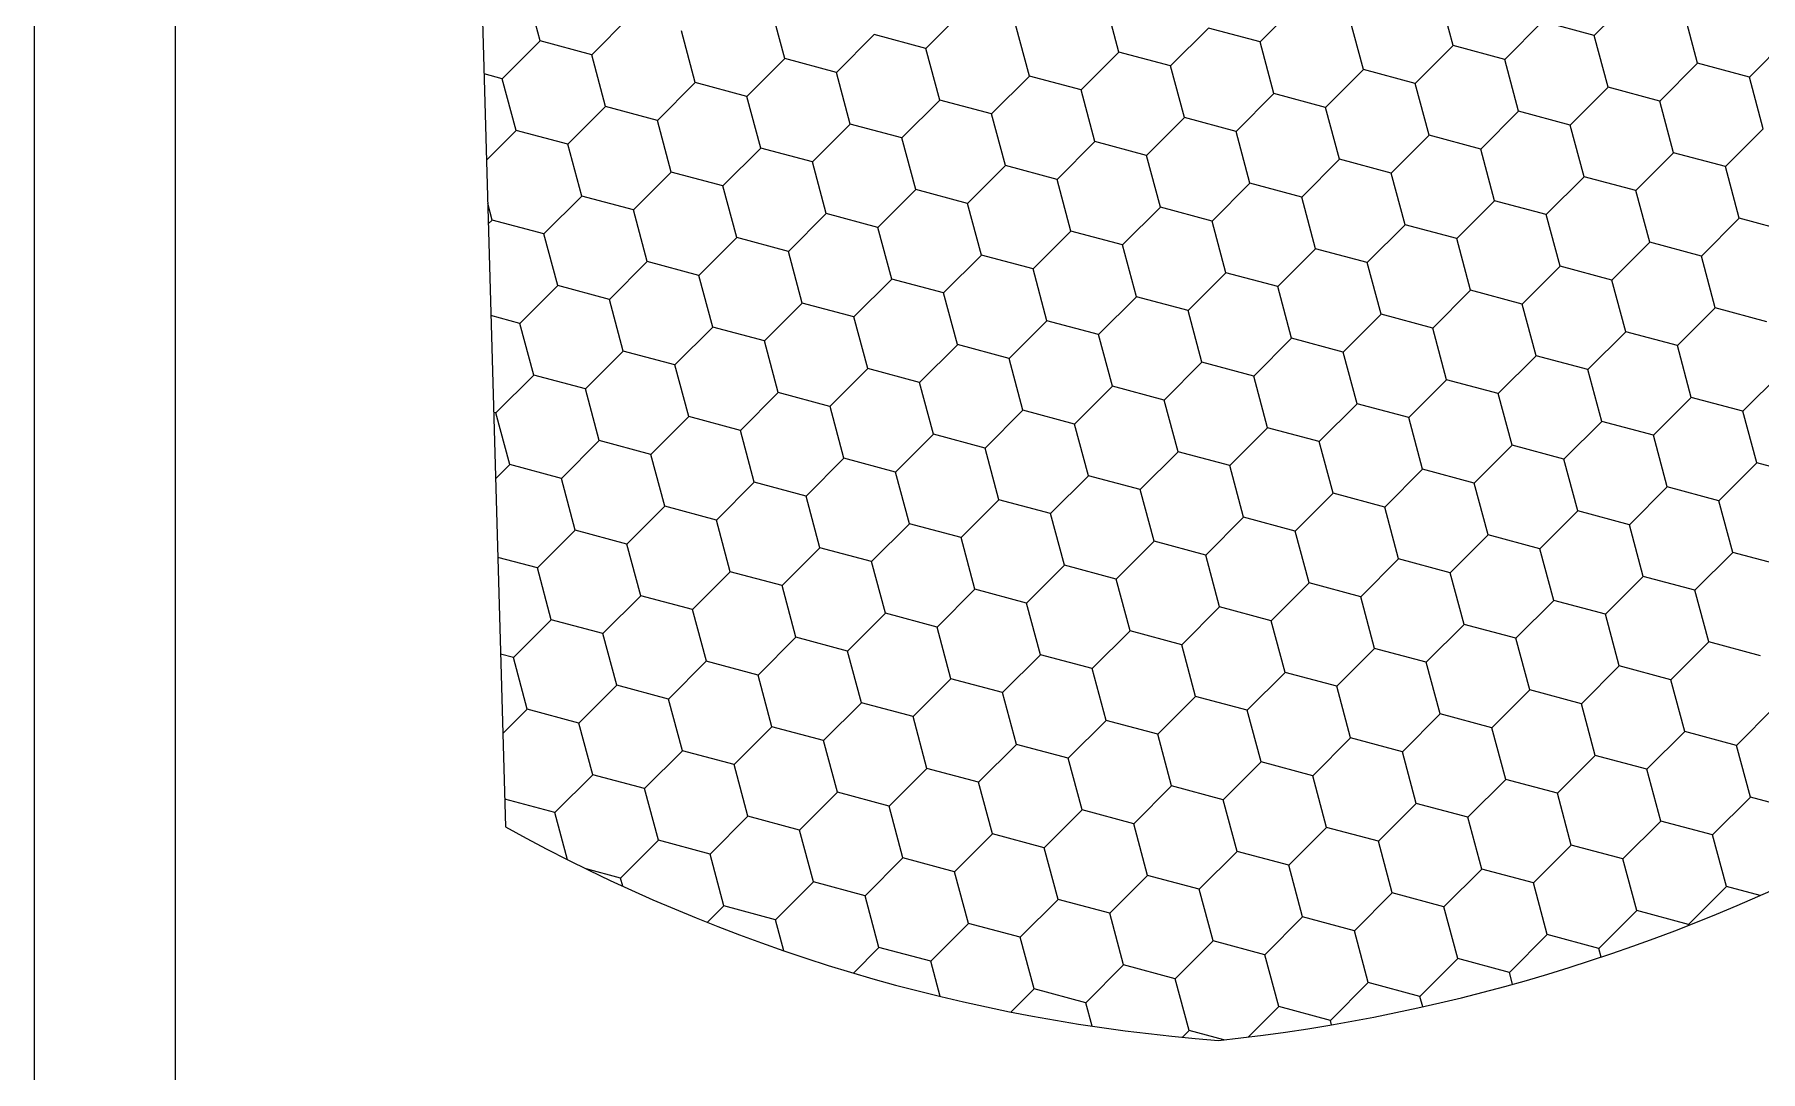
# Model space of a CAD drawing. Header units: inches. Extents: x 11.6 to 54.1, y 10.7 to 35.5.
# Drawn here: x 39.3392 to 39.5811, y 31.5546 to 31.6999 of the extents above; entities that cross this region are included whole.
import ezdxf

# ---------------------------------------------------------------- set-up
doc = ezdxf.new("R2010")
doc.units = ezdxf.units.IN
doc.header["$MEASUREMENT"] = 0
doc.layers.add('02', color=2, linetype='Continuous')

msp = doc.modelspace()

# ---------------------------------------------------------------- linework, layer by layer
at = {"layer": '02'}
for p, q in [((39.33918530143384, 31.39858789502483), (39.33918530143384, 32.49814949224543)), ((39.35887363295588, 32.49814949224543), (39.35887363295588, 31.39858789502483)), ((39.38182925955444, 32.40781655326151), (39.40519539021007, 31.58881997418081)), ((39.41004128973983, 31.69898087683265), (39.40810014690324, 31.70622532052818)), ((39.44432236532267, 31.69651960630159), (39.44238122248608, 31.70376404999712)), ((39.49115118534356, 31.69742049377834), (39.48921004250698, 31.70466493747386)), ((39.51094323604885, 31.69884126455014), (39.516246536966, 31.70414456540908)), ((39.53798000536445, 31.69832138125508), (39.53603886252787, 31.70556582495061)), ((39.55777205618616, 31.6997421521724), (39.56307535698689, 31.70504545303135)), ((39.41728559589065, 31.69703948929106), (39.42258889669139, 31.70234279015)), ((39.46411441602796, 31.69794037691332), (39.46941771682869, 31.70324367777226)), ((39.47860344078909, 31.69405833577053), (39.47666229795251, 31.70130277946606)), ((39.52543226080999, 31.69495922324728), (39.5234911179734, 31.70220366694281)), ((39.54522431163169, 31.6963799941355), (39.55052761254884, 31.70168329499444)), ((39.55777191334456, 31.69974239321033), (39.55052746959083, 31.70168353604691)), ((39.57226108083088, 31.69586011072403), (39.57031993799429, 31.70310455441955)), ((39.40473785133619, 31.69367733125415), (39.41004115213692, 31.69898063211309)), ((39.41728545269981, 31.69703973079464), (39.41004100906249, 31.69898087363123)), ((39.4317746207682, 31.69315744829379), (39.42983347793162, 31.70040189198932)), ((39.45156667147349, 31.69457821887642), (39.45686997227423, 31.69988151973536)), ((39.46411427295353, 31.69794061825684), (39.4568698291998, 31.69988176110797)), ((39.49839549149439, 31.69547910649868), (39.50369879241153, 31.70078240735762)), ((39.51094309309084, 31.69884150573358), (39.50369864945352, 31.70078264857017)), ((39.51288451637193, 31.69159706523948), (39.51094337353535, 31.698841508935)), ((39.55971333627641, 31.69249795271622), (39.55777219343982, 31.69974239641175)), ((39.57950538721453, 31.69391872372086), (39.58480868801526, 31.6992220245798)), ((39.41922687633015, 31.68979529028599), (39.41728573349356, 31.69703973399606)), ((39.43901892691903, 31.69121606083951), (39.44432222771976, 31.69651936169845)), ((39.45156652839906, 31.69457846026359), (39.44432208464533, 31.69651960311472)), ((39.46605569635104, 31.69069617776273), (39.46411455351446, 31.69794062145826)), ((39.48584774705633, 31.69211694846177), (39.49115104785707, 31.69742024932071)), ((39.49839534853637, 31.69547934774033), (39.49115090489905, 31.69742049057692)), ((39.53267656707722, 31.69301783608404), (39.53797986799437, 31.69832113694298)), ((39.54522416879009, 31.69638023521708), (39.53797972503636, 31.69832137805366)), ((39.54716559183836, 31.68913579470842), (39.54522444900177, 31.69638023840395)), ((39.40473770826176, 31.69367757280139), (39.40218426250905, 31.69436176651521)), ((39.40667913177568, 31.68643313227818), (39.4047379889391, 31.69367757598826)), ((39.45350795179657, 31.68733401975493), (39.45156680895999, 31.69457846345045)), ((39.47330000250187, 31.68875479042487), (39.4786033033026, 31.69405809128381)), ((39.48584760409832, 31.69211718974708), (39.47860316034458, 31.69405833258367)), ((39.50033677181747, 31.68823490723167), (39.49839562898088, 31.6954793509272)), ((39.52012882252276, 31.68965567804713), (39.52543212343991, 31.69495897890607)), ((39.53267642423562, 31.69301807722383), (39.52543198048189, 31.69495922006041)), ((39.56695764266006, 31.69055656568395), (39.57226094357721, 31.69585986654289)), ((39.57950524437293, 31.69391896468602), (39.57226080073561, 31.69586010752261)), ((39.58144666730478, 31.68667452417736), (39.5795055244682, 31.69391896787289)), ((39.42647118236456, 31.68785390278805), (39.43177448316529, 31.69315720364699)), ((39.4390187838446, 31.69121630227033), (39.43177434020728, 31.69315744512147)), ((39.44096020735852, 31.68397186176168), (39.43901906452194, 31.6912163054572)), ((39.487789027263, 31.68487274922387), (39.48584788442641, 31.69211719293395)), ((39.5075810780847, 31.68629352001022), (39.51288437888544, 31.69159682086917)), ((39.52012867968116, 31.68965591923057), (39.51288423604384, 31.69159706206716)), ((39.53461784728389, 31.68577363670062), (39.5326767044473, 31.69301808039614)), ((39.5544098981056, 31.68719440763249), (39.55971319902275, 31.69249770849143)), ((39.56695749981846, 31.69055680669277), (39.55971305618115, 31.69249794952935)), ((39.41392343781009, 31.68449174475114), (39.41922673872724, 31.68979504561008)), ((39.42647103929013, 31.68785414427708), (39.41922659553639, 31.68979528712822)), ((39.4607522579474, 31.68539263238796), (39.46605555886455, 31.6906959332469)), ((39.47329985942743, 31.68875503175383), (39.46605541579012, 31.69069617459041)), ((39.47524128282495, 31.68151059121607), (39.47330013998836, 31.68875503492615)), ((39.52207010284584, 31.68241147869281), (39.52012896000925, 31.68965592238834)), ((39.54186215355113, 31.68383224959558), (39.54716545446828, 31.68913555045452)), ((39.554409755264, 31.68719464869952), (39.54716531162668, 31.6891357915361)), ((39.56889892286673, 31.68331236616956), (39.56695778003014, 31.69055680986509)), ((39.40252887852076, 31.68228277195027), (39.40667899417277, 31.68643288757318)), ((39.41392329473566, 31.68449198628383), (39.40667885109834, 31.68643312913497)), ((39.42841246280405, 31.68060970375387), (39.42647131996747, 31.6878541474494)), ((39.44820451339293, 31.6820304743365), (39.45350781419366, 31.68733377519544)), ((39.46075211498938, 31.68539287376058), (39.45350767123565, 31.68733401659716)), ((39.49503333353024, 31.68293136197332), (39.50033663433097, 31.68823466283226)), ((39.50758093512669, 31.68629376123732), (39.50033649137296, 31.68823490407391)), ((39.55635117831226, 31.67995020817631), (39.55441003547568, 31.68719465187183)), ((39.57614322913397, 31.68137097918094), (39.58144653005112, 31.68667428003988)), ((39.41586471824959, 31.67724754574607), (39.413923575413, 31.6844919894416)), ((39.43565676883846, 31.67866831629959), (39.44096006975561, 31.68397161715853)), ((39.4482043703185, 31.68203071576733), (39.44095992668118, 31.68397185860391)), ((39.46269353827048, 31.67814843322282), (39.46075239543389, 31.68539287691834)), ((39.48248558897577, 31.67956920392186), (39.48778888989292, 31.6848725047808)), ((39.49503319057222, 31.68293160324407), (39.4877887469349, 31.68487274608066)), ((39.50952235829137, 31.67904932069956), (39.50758121545478, 31.68629376439509)), ((39.52931440911308, 31.68047009155867), (39.53461770991381, 31.68577339241762)), ((39.54186201082594, 31.68383249070627), (39.53461756707221, 31.68577363354285)), ((39.45014579383243, 31.67478627521501), (39.44820465099584, 31.68203071891054)), ((39.4699378444213, 31.67620704588495), (39.47524114522204, 31.68151034674389)), ((39.48248544601775, 31.67956944525082), (39.47524100226402, 31.68151058808741)), ((39.49697461385332, 31.67568716269176), (39.49503347101673, 31.68293160638729)), ((39.51676666455861, 31.67710793350722), (39.52206996535934, 31.68241123436616)), ((39.52931426615506, 31.68047033271301), (39.52206982251774, 31.6824114755496)), ((39.54380343387421, 31.67658805015395), (39.54186229103762, 31.68383249386403)), ((39.5635954845795, 31.67800882114403), (39.56889878549665, 31.68331212200297)), ((39.57614308640878, 31.68137122018976), (39.56889864277147, 31.68331236302635)), ((39.423109024284, 31.67530615826269), (39.42841232520114, 31.68060945912163)), ((39.43565662588045, 31.67866855777407), (39.42841218212671, 31.68060970061066)), ((39.48442686929885, 31.67232500468396), (39.48248572646227, 31.67956944837948)), ((39.53125568931974, 31.6732258921607), (39.52931454648316, 31.68047033585623)), ((39.55104774014145, 31.67464666310713), (39.55635104094218, 31.67994996396607)), ((39.56359534185432, 31.67800906219651), (39.55635089810058, 31.67995020503309)), ((39.57808450934063, 31.67412677963745), (39.57614336650405, 31.68137122333297)), ((39.41056127972953, 31.67194400021123), (39.41586458064668, 31.67724730107017)), ((39.42310888132598, 31.67530639978082), (39.41586443757225, 31.67724754261741)), ((39.43759804927796, 31.67142411720721), (39.43565690644137, 31.67866856090274)), ((39.45739009986683, 31.67284488784804), (39.46269340078398, 31.67814818870698)), ((39.46993770146329, 31.67620728725757), (39.46269325782597, 31.67814843009415)), ((39.50421892000414, 31.67374577547031), (39.50952222092129, 31.67904907632925)), ((39.51676652171701, 31.67710817471976), (39.50952207796328, 31.67904931755635)), ((39.51870794488169, 31.6698637341529), (39.5167668020451, 31.67710817784842)), ((39.56553676478617, 31.67076462162964), (39.56359562194958, 31.67800906532517)), ((39.40331697381153, 31.67388538773827), (39.40270309393346, 31.67617641845442)), ((39.42505030483991, 31.66806195919941), (39.42310916200332, 31.67530640289493)), ((39.44484235542878, 31.66948272981114), (39.45014565622952, 31.67478603067008)), ((39.45738995690882, 31.67284512926432), (39.4501455132715, 31.6747862721009)), ((39.4718791248608, 31.66896284667615), (39.46993798202421, 31.67620729037168)), ((39.49167117544967, 31.6703836174334), (39.49697447636682, 31.67568691829234)), ((39.50421877716254, 31.67374601672651), (39.49697433340881, 31.6756871595631)), ((39.53849999558698, 31.67128450505567), (39.54380329638771, 31.67658780591461)), ((39.55104759729985, 31.67464690420326), (39.54380315366253, 31.67658804703984)), ((39.55298902034811, 31.66740246362184), (39.55104787751153, 31.67464690731737)), ((39.40278367568791, 31.67335198259985), (39.40331683609221, 31.67388514303326)), ((39.41056113677151, 31.67194424178757), (39.40331669301778, 31.67388538462416)), ((39.41250256028544, 31.6646998011916), (39.41056141744885, 31.67194424488713)), ((39.45933138030633, 31.66560068866835), (39.45739023746975, 31.67284513236388)), ((39.47912343089521, 31.66702145939649), (39.48442673181236, 31.67232476025544)), ((39.49167103260807, 31.67038385873326), (39.48442658885434, 31.67232500156985)), ((39.50616020032722, 31.66650157614509), (39.50421905749064, 31.67374601984062)), ((39.52595225103251, 31.66792234701876), (39.53125555194966, 31.6732256478777)), ((39.53849985274538, 31.67128474621001), (39.53125540899165, 31.67322588904659)), ((39.57278107116982, 31.66882323464102), (39.57808437197055, 31.67412653549997)), ((39.58532867288269, 31.67218563368675), (39.57808422924537, 31.67412677652334)), ((39.4322946107579, 31.66612057175968), (39.43759791167505, 31.67142387261862)), ((39.44484221235435, 31.66948297127107), (39.43759776871703, 31.67142411410765)), ((39.44678363586828, 31.66223853066055), (39.44484249303169, 31.66948297435607)), ((39.49361245577276, 31.66313941813729), (39.49167131293617, 31.67038386183282)), ((39.51340450647805, 31.66456018898185), (39.5187078073952, 31.66986348984079)), ((39.52595210819091, 31.66792258821675), (39.5187076645536, 31.66986373105334)), ((39.54044127591006, 31.66404030561404), (39.53850013307348, 31.67128474930956)), ((39.56023332661535, 31.66546107660412), (39.56553662741609, 31.67076437746306)), ((39.57278092844464, 31.6688234756935), (39.5655364846909, 31.67076461853009)), ((39.41974686631985, 31.66275841372277), (39.42505016712058, 31.66806171458171)), ((39.43229446779988, 31.66612081327781), (39.42505002416257, 31.6680619561144)), ((39.46657568645715, 31.66365930134504), (39.47187898725789, 31.66896260220398)), ((39.47912328805361, 31.66702170074001), (39.47187884429987, 31.66896284357659)), ((39.4810647113347, 31.65977726012949), (39.47912356849812, 31.66702170382501)), ((39.52789353135559, 31.66067814760623), (39.52595238851901, 31.66792259130176)), ((39.54768558206089, 31.66209891856721), (39.55298888297803, 31.66740221942615)), ((39.56023318389017, 31.66546131770025), (39.55298874013643, 31.66740246053683)), ((39.57472235137649, 31.66157903508298), (39.5727812085399, 31.66882347877851)), ((39.40719912176538, 31.65939625568586), (39.41250242256611, 31.6646995565448)), ((39.41974672324542, 31.66275865528456), (39.4125022796081, 31.66469979812115)), ((39.43423589131381, 31.65887637265274), (39.43229474847723, 31.66612081634827)), ((39.45402794178627, 31.66029714330813), (39.45933124270342, 31.66560044416707)), ((39.46657554349914, 31.66365954274676), (39.45933109974541, 31.66560068558334)), ((39.50085676192358, 31.66119803093039), (39.50616006284073, 31.66650133178933)), ((39.51340436363645, 31.6645604302235), (39.50615991999913, 31.66650157306009)), ((39.56217460682202, 31.65821687707518), (39.56023346398543, 31.6654613207707)), ((39.42168814675934, 31.65551421465949), (39.41974700392276, 31.66275865835502)), ((39.44148019734822, 31.65693498527122), (39.44678349814895, 31.66223828613016)), ((39.45402779894467, 31.66029738475351), (39.44678335519094, 31.66223852759009)), ((39.46851696689665, 31.65641510212168), (39.46657582406007, 31.66365954583176)), ((39.48830901748553, 31.65783587289349), (39.49361231828626, 31.66313917375243)), ((39.50085661908198, 31.66119827223025), (39.49361217544466, 31.66313941506684)), ((39.51534578680113, 31.65731598959843), (39.51340464396454, 31.66456043329396)), ((39.53513783750642, 31.6587367605303), (39.54044113842357, 31.66404006138924)), ((39.5476854393357, 31.662099159707), (39.54044099558197, 31.66404030254358)), ((39.40719897869095, 31.65939649729131), (39.40315088209282, 31.66048118151099)), ((39.45596922234218, 31.65305294411388), (39.4540280795056, 31.66029738780941)), ((39.47576127293106, 31.65447371485658), (39.48106457373179, 31.65977701571552)), ((39.48830887452751, 31.657836114237), (39.48106443089019, 31.65977725707359)), ((39.50279804236308, 31.65395383159063), (39.50085689952649, 31.66119827528615)), ((39.52259009295195, 31.65537460247884), (39.5278933938691, 31.66067790333778)), ((39.53513769478123, 31.65873700171375), (39.5278932510275, 31.66067814455033)), ((39.54962686238397, 31.65485471906737), (39.54768571954738, 31.6620991627629)), ((39.56941891308926, 31.65627549010111), (39.57472221400641, 31.66157879096005)), ((39.58196651491854, 31.65963788917594), (39.57472207128122, 31.66157903202708)), ((39.40914040232129, 31.65215205663714), (39.40719925948471, 31.65939650034721)), ((39.42893245279375, 31.65357282723431), (39.43423575359449, 31.65887612809325)), ((39.4414800543902, 31.65693522676025), (39.43423561063647, 31.65887636959684)), ((39.49025029780861, 31.65059167359738), (39.48830915497202, 31.6578361172929)), ((39.5100423485139, 31.65201244444194), (39.51534564931463, 31.65731574530088)), ((39.52258995022677, 31.65537484372049), (39.51534550647303, 31.65731598655708)), ((39.5370791178295, 31.65149256105957), (39.53513797499291, 31.65873700476965)), ((39.55687116853479, 31.6529133320642), (39.56217446945194, 31.65821663292314)), ((39.56941877036407, 31.65627573118269), (39.56217432672675, 31.65821687403383)), ((39.41638470823928, 31.65021066918285), (39.42168800915643, 31.6555139700418)), ((39.42893230983574, 31.653573068767), (39.42168786619842, 31.65551421160359)), ((39.44342147778772, 31.64969078612063), (39.44148033495113, 31.65693522981616)), ((39.46321352837659, 31.65111155681967), (39.46851682917733, 31.65641485767861)), ((39.47576112997304, 31.65447395624375), (39.46851668633573, 31.65641509908033)), ((39.52453137339145, 31.64813040305177), (39.52259023055486, 31.65537484674729)), ((39.57136019329592, 31.64903129052851), (39.56941905045934, 31.65627573422404)), ((39.43087373334966, 31.64632862811283), (39.42893259051308, 31.65357307180835)), ((39.45066578382212, 31.64774939878276), (39.45596908462286, 31.65305269962715)), ((39.46321338541858, 31.6511117982505), (39.45596894178126, 31.65305294108708)), ((39.47770255337056, 31.64722951557502), (39.47576141053397, 31.6544739592851)), ((39.49749460395943, 31.64865028640503), (39.50279790476016, 31.65395358726397)), ((39.5100422056723, 31.65201268572724), (39.50279776191856, 31.65395382856383)), ((39.54432342398032, 31.64955117402729), (39.54962672489747, 31.65485447488624)), ((39.55687102580961, 31.65291357318944), (39.54962658217229, 31.65485471604057)), ((39.55881244885787, 31.64566913253526), (39.55687130602129, 31.65291357623079)), ((39.40383696368482, 31.64684851114595), (39.40914026460197, 31.65215181200489)), ((39.41638456528127, 31.65021091077375), (39.40914012152754, 31.65215205361034)), ((39.4183259887952, 31.64296647010502), (39.41638484595861, 31.65021091380055)), ((39.46515480881609, 31.64386735758177), (39.4632136659795, 31.6511118012773)), ((39.48494685940496, 31.64528812835357), (39.4902501602057, 31.65059142921251)), ((39.49749446111783, 31.64865052773399), (39.4902500173641, 31.65059167057058)), ((39.51198362883698, 31.64476824505851), (39.51004248600039, 31.65201268875404)), ((39.53177567954227, 31.64618901599039), (39.537078980343, 31.65149231684933)), ((39.54432328125514, 31.64955141519619), (39.53707883761782, 31.65149255804732)), ((39.57860449956316, 31.64708990361265), (39.58390780048031, 31.65239320447159)), ((39.43811803926766, 31.64438724073131), (39.44342134018481, 31.64969054159025)), ((39.45066564098052, 31.64774964025725), (39.44342119722679, 31.64969078309383)), ((39.45260706437804, 31.64050519957397), (39.45066592154145, 31.64774964326949)), ((39.49943588428251, 31.64140608705071), (39.49749474144593, 31.64865053074624)), ((39.5192279349878, 31.64282685795348), (39.52453123578854, 31.64813015881242)), ((39.53177553670067, 31.64618925720293), (39.52453109306335, 31.64813040005407)), ((39.54626470441982, 31.64230697451291), (39.54432356158323, 31.64955141822298)), ((39.5660567550087, 31.64372774557575), (39.57136005592584, 31.64903104643469)), ((39.57860435695439, 31.64709014467968), (39.57135991320066, 31.64903128751627)), ((39.4038368207268, 31.6468487527805), (39.4035375299729, 31.64692894749766)), ((39.40577824435714, 31.63960431209722), (39.40383710152056, 31.64684875579275)), ((39.42557029471319, 31.6410250826944), (39.43087359563034, 31.64632838355334)), ((39.43811789630964, 31.64438748226399), (39.43087345267232, 31.64632862510058)), ((39.4723991148505, 31.64192597031666), (39.47770241565123, 31.6472292711756)), ((39.48494671656336, 31.64528836974074), (39.47770227292605, 31.64722951257733)), ((39.48688813984446, 31.63804392904291), (39.48494699700787, 31.64528837273843)), ((39.53371695986535, 31.63894481651965), (39.53177581702877, 31.64618926021518)), ((39.55350901057064, 31.64036558752429), (39.55881231137138, 31.64566888838323)), ((39.56605661239993, 31.64372798668643), (39.55881216864619, 31.64566912952301)), ((39.58054577988624, 31.6398457039964), (39.57860463704966, 31.64709014769193)), ((39.41302255015872, 31.63766292465749), (39.41832585107587, 31.64296622551643)), ((39.42557015187159, 31.64102532427074), (39.41832570811786, 31.64296646710733)), ((39.44005931982357, 31.63714304156616), (39.43811817698698, 31.64438748526169)), ((39.45985137029603, 31.63856381227976), (39.46515467121318, 31.6438671131387)), ((39.4723989720089, 31.64192621174749), (39.46515452825516, 31.64386735458407)), ((39.50668019043334, 31.63946469990202), (39.51198349123407, 31.64476800076096)), ((39.5192277921462, 31.64282709920968), (39.51198334850888, 31.64476824206082)), ((39.52116921531088, 31.63558265851185), (39.5192280724743, 31.64282710220738)), ((39.56799803533178, 31.6364835459886), (39.56605689249519, 31.64372798968412)), ((39.4275115752691, 31.63378088355836), (39.42557043243252, 31.64102532725389)), ((39.44730362574156, 31.63520165424285), (39.45260692665871, 31.64050495510179)), ((39.45985122745443, 31.63856405375424), (39.45260678381711, 31.64050519659082)), ((39.47434039540641, 31.6346817710351), (39.47239925256982, 31.64192621473063)), ((39.49413244587887, 31.63610254186511), (39.4994357466796, 31.64140584272405)), ((39.50668004770815, 31.63946494121643), (39.49943560395442, 31.64140608406757)), ((39.54096126601618, 31.63700342948738), (39.54626456681691, 31.64230673034632)), ((39.55350886784546, 31.64036582869318), (39.54626442409172, 31.64230697152976)), ((39.40380286424007, 31.63762882519819), (39.4057781065214, 31.63960406746497)), ((39.41302240731712, 31.63766316627749), (39.40577796356339, 31.63960430911408)), ((39.46179265085194, 31.6313196130273), (39.45985150801535, 31.63856405672283)), ((39.4815847013244, 31.63274038382821), (39.48688800224155, 31.63804368468715)), ((39.49413230303727, 31.63610278322318), (39.48688785939995, 31.63804392607432)), ((39.50862147087283, 31.63222050050405), (39.50668032803625, 31.63946494419957)), ((39.52841352146171, 31.63364127145047), (39.53371682226244, 31.63894457230941)), ((39.54096112329099, 31.63700367069993), (39.53371667965367, 31.63894481353651)), ((39.55545029089372, 31.63312138798079), (39.55350914805714, 31.64036583167632)), ((39.57524234159902, 31.63454215907274), (39.58054564239975, 31.63984545993168)), ((39.58778994354471, 31.63790455817667), (39.58054549979098, 31.63984570101326)), ((39.41496383083105, 31.63041872555056), (39.41302268799446, 31.63766316924608)), ((39.43475588118709, 31.63183949620594), (39.44005918210424, 31.63714279706488)), ((39.44730348289996, 31.63520189576099), (39.44005903914623, 31.63714303859757)), ((39.49607372631836, 31.62885834249624), (39.49413258348178, 31.63610278619177)), ((39.51586577690724, 31.63027911341356), (39.52116907770797, 31.63558241427251)), ((39.52841337873652, 31.63364151270667), (39.52116893498279, 31.63558265554326)), ((39.54290254633926, 31.62975922997299), (39.54096140350267, 31.63700367366852)), ((39.56269459704455, 31.63118000103583), (39.56799789784528, 31.63648330189477)), ((39.57524219887383, 31.63454240018342), (39.56799775523651, 31.63648354302001)), ((39.42220813674904, 31.62847733815448), (39.42751143754978, 31.63378063901342)), ((39.43475573834549, 31.63183973776773), (39.42751129470818, 31.63378088060432)), ((39.44924490629747, 31.6279574550195), (39.44730376346089, 31.63520189871502)), ((39.46903695676993, 31.62937822577675), (39.47434025768708, 31.63468152663569)), ((39.48158455859922, 31.63274062522993), (39.47434011484548, 31.63468176808107)), ((39.5303548019012, 31.62639707196519), (39.52841365906462, 31.63364151566071)), ((39.55014685249008, 31.62781784299892), (39.55545015329081, 31.63312114385786)), ((39.56269445443578, 31.63118024219017), (39.55545001068204, 31.63312138502675)), ((39.5771836219221, 31.62729795944193), (39.57524247896909, 31.63454240313746)), ((39.43669716185942, 31.62459529701169), (39.43475601902284, 31.63183974070722)), ((39.45648921221547, 31.62601606773984), (39.46179251313261, 31.63131936859878)), ((39.46903681404475, 31.62937846723668), (39.46179237029101, 31.63131961008781)), ((39.48352598188031, 31.62549618448844), (39.48158483904373, 31.63274062818397)), ((39.50331803235277, 31.62691695537666), (39.50862133326992, 31.6322202562356)), ((39.51586563418206, 31.63027935471342), (39.50862119054474, 31.63222049755001)), ((39.56463587736763, 31.62393580143413), (39.56269473453104, 31.63118024512966)), ((39.40966039219457, 31.62511518011758), (39.41496369299531, 31.63041848097652)), ((39.42220799379103, 31.62847757977448), (39.41496355015371, 31.63041872261107)), ((39.42414941730495, 31.62123313901844), (39.42220827446837, 31.62847758271397)), ((39.47097823732584, 31.62213402648064), (39.46903709448926, 31.62937847019072)), ((39.49077028779831, 31.6235547973252), (39.49607358871545, 31.62885809818414)), ((39.50331788962759, 31.62691719672017), (39.49607344599027, 31.62885833955676)), ((39.51780705734674, 31.62303491395738), (39.51586591451015, 31.63027935765291)), ((39.53759910793561, 31.62445568494746), (39.54290240873635, 31.6297589858064)), ((39.5501467097649, 31.62781808419692), (39.54290226612758, 31.6297592270335)), ((39.40966024923656, 31.62511542178123), (39.40411750179302, 31.62660059649221)), ((39.44394146777741, 31.62265390970293), (39.44924476857815, 31.62795721056187)), ((39.45648906949028, 31.62601630924343), (39.44924462573655, 31.62795745209456)), ((39.45843049288779, 31.61877186847283), (39.45648935005121, 31.62601631218291)), ((39.50525931279227, 31.61967275594958), (39.50331816995568, 31.62691719964511)), ((39.52505136338115, 31.62109352691056), (39.53035466429829, 31.6263968277695)), ((39.53759896532684, 31.62445592620367), (39.53035452157311, 31.62639706904025)), ((39.55208813292958, 31.62057364342633), (39.55014699009299, 31.62781808712185)), ((39.57188018351845, 31.62199441454737), (39.5771834844356, 31.62729771540631)), ((39.58442778546415, 31.62535681366586), (39.57718334171042, 31.62729795650245)), ((39.4116016728669, 31.61787098101064), (39.40966053003032, 31.62511542470617)), ((39.43139372322295, 31.61929175166603), (39.43669702402368, 31.62459505252497)), ((39.44394132493581, 31.62265415125017), (39.43669688118208, 31.62459529410131)), ((39.47822254324384, 31.62019263928829), (39.48352584416099, 31.62549594014723)), ((39.49077014507312, 31.62355503872692), (39.4835257014358, 31.62549618156351)), ((39.49271156835422, 31.61631059795633), (39.49077042551763, 31.62355504165185)), ((39.53954038837511, 31.61721148541852), (39.53759924553852, 31.6244559291286)), ((39.55933243896398, 31.61863225649591), (39.56463573976472, 31.62393555735486)), ((39.57188004090968, 31.62199465567261), (39.56463559727236, 31.62393579850919)), ((39.41884597866848, 31.61592959362912), (39.42414927958563, 31.62123289448806)), ((39.43139358038135, 31.61929199325692), (39.42414913662761, 31.62123313610806)), ((39.44588274833333, 31.61540971047958), (39.44394160549674, 31.62265415417511)), ((39.46567479880579, 31.61683048125138), (39.47097809960652, 31.62213378211032)), ((39.47822240051865, 31.62019288073367), (39.47097795688133, 31.62213402357025)), ((39.51250361882668, 31.61773136887365), (39.51780691974383, 31.62303466973259)), ((39.52505122077238, 31.62109376821041), (39.51780677701864, 31.623034911047)), ((39.52699264382064, 31.61384932741072), (39.52505150098406, 31.6210937711208)), ((39.57382146384153, 31.61475021488747), (39.57188032100495, 31.62199465858299)), ((39.43333500377886, 31.61204755247178), (39.43139386094227, 31.61929199616731)), ((39.45312705425132, 31.61346832319992), (39.45843035505205, 31.61877162405887)), ((39.46567465596419, 31.61683072274042), (39.45843021232687, 31.618771865577)), ((39.48016382391616, 31.61294843994852), (39.47822268107958, 31.62019288364405)), ((39.49995587427221, 31.61436921083674), (39.50525917518936, 31.61967251169568)), ((39.51250347621791, 31.61773161021716), (39.50525903246417, 31.61967275305375)), ((39.54678469440952, 31.61527009845901), (39.55208799532667, 31.62057339931795)), ((39.55933229635522, 31.61863249767936), (39.5520878527179, 31.62057364051594)), ((39.56127371940348, 31.61138805689421), (39.5593325765669, 31.61863250058974)), ((39.40629823411401, 31.61256743557766), (39.41160153491474, 31.6178707364366)), ((39.41884583582688, 31.61592983526367), (39.41160139207314, 31.61787097811481)), ((39.4676160793617, 31.60958628194072), (39.46567493652511, 31.61683072563625)), ((39.48740812983416, 31.61100705279983), (39.49271143063489, 31.61631035365878)), ((39.49995573166344, 31.61436945222391), (39.49271128790971, 31.6163105950605)), ((39.51444489938259, 31.61048716941747), (39.512503756546, 31.61773161311299)), ((39.53423694985505, 31.6119079404221), (39.5395402507722, 31.61721124128104)), ((39.54678455180075, 31.61527033968611), (39.53954010816343, 31.61721148252269)), ((39.42078725934081, 31.60868539446398), (39.41884611650422, 31.6159298381595)), ((39.44057930969685, 31.61010616516302), (39.445882610614, 31.61540946602196)), ((39.45312691140972, 31.61346856474717), (39.4458824677724, 31.61540970758375)), ((39.50189715482812, 31.60712501140966), (39.49995601199154, 31.61436945510519)), ((39.52168920530058, 31.60854578237064), (39.52699250621773, 31.61384908322958)), ((39.53423680724628, 31.61190818169285), (39.52699236360896, 31.61384932452944)), ((39.54872597484901, 31.60802589888641), (39.54678483201243, 31.61527034258194)), ((39.56851802543789, 31.60944667000746), (39.57382132635504, 31.6147499708664)), ((39.5810656275, 31.6128090691696), (39.57382118374627, 31.61475021200619)), ((39.40629809127241, 31.61256767727042), (39.40450414955668, 31.61304836249343)), ((39.40823951490275, 31.60532323645617), (39.40629837206617, 31.6125676801517)), ((39.42803156514238, 31.60674400712611), (39.43333486605953, 31.61204730798505)), ((39.44057916685525, 31.61010640675391), (39.43333472321793, 31.6120475495905)), ((39.45506833480723, 31.60622412393292), (39.45312719197064, 31.61346856762844)), ((39.47486038527969, 31.60764489474838), (39.48016368608042, 31.61294819560732)), ((39.48740798710897, 31.61100729423066), (39.48016354335524, 31.61294843706725)), ((39.53617823041096, 31.60466374087861), (39.53423708757438, 31.61190818457413)), ((39.55597028099984, 31.60608451197055), (39.56127358180057, 31.61138781282949)), ((39.56851788294554, 31.60944691117635), (39.5612734391918, 31.61138805401293)), ((39.44252059036918, 31.60286196592511), (39.44057944753259, 31.61010640962064)), ((39.46231264072522, 31.60428273671147), (39.46761594164237, 31.60958603757041)), ((39.47486024255451, 31.60764513623741), (39.46761579880077, 31.60958627907399)), ((39.48934941039007, 31.60376285340186), (39.48740826755348, 31.61100729709739)), ((39.50914146086253, 31.60518362433373), (39.51444476166326, 31.61048692519267)), ((39.52168906269181, 31.6085460236996), (39.51444461905449, 31.61048716653619)), ((39.57045930587739, 31.60220247034755), (39.5685181630408, 31.60944691404308)), ((39.41548382058792, 31.6033818490892), (39.42078712150506, 31.60868514994814)), ((39.42803142230078, 31.60674424876066), (39.42078697866346, 31.60868539159725)), ((39.42997284581471, 31.59949980791731), (39.42803170297812, 31.60674425161284)), ((39.4768016658356, 31.60040069539406), (39.47486052299902, 31.60764513908958)), ((39.49659371630806, 31.60182146629683), (39.5018970171088, 31.60712476715577)), ((39.50914131813735, 31.60518386570635), (39.50189687450003, 31.60712500854294)), ((39.52363048585649, 31.6013015828708), (39.52168934301991, 31.60854602656633)), ((39.54342253632895, 31.60272235391909), (39.5487258372461, 31.60802565477803)), ((39.55597013839107, 31.6060847531831), (39.54872569463733, 31.60802589601968)), ((39.40482205279223, 31.60190566779653), (39.4082393769506, 31.60532299191124)), ((39.41548367786273, 31.60338209076741), (39.408239234109, 31.605323233604)), ((39.44976489617076, 31.60092057867456), (39.4550681970879, 31.6062238795335)), ((39.46231249800004, 31.60428297824416), (39.4550680542463, 31.60622412108074)), ((39.46425392139755, 31.59703853738625), (39.46231277856096, 31.60428298108178)), ((39.51108274141844, 31.597939424863), (39.50914159858186, 31.60518386855853)), ((39.5308747918909, 31.59936019588218), (39.53617809269164, 31.60466349674113)), ((39.5434223938366, 31.60272259518985), (39.53617795008287, 31.60466373802643)), ((39.55791156143933, 31.59884031233975), (39.55597041860275, 31.60608475603527)), ((39.57770361202821, 31.600261083519), (39.58300691282894, 31.60556438437794)), ((39.41742510137666, 31.59613764990951), (39.41548395854007, 31.60338209360503)), ((39.43721715161629, 31.5975584206231), (39.44252045253344, 31.60286172148204)), ((39.44976475344557, 31.60092082025091), (39.44252030980825, 31.60286196308749)), ((39.48404597175359, 31.59845930825992), (39.48934927267074, 31.60376260911886)), ((39.49659357369929, 31.6018217077131), (39.48934912994556, 31.60376285054969)), ((39.49853499686397, 31.5945772668552), (39.49659385402739, 31.60182171055072)), ((39.54536381688487, 31.59547815433194), (39.54342267404828, 31.60272259802747)), ((39.56515586735733, 31.59689892546754), (39.57045916827447, 31.60220222632648)), ((39.57770346941944, 31.60026132467334), (39.57045902578212, 31.60220246750993)), ((39.42466940717824, 31.59419626258619), (39.42997270797897, 31.59949956344514)), ((39.4372170088911, 31.59755866225765), (39.42997256513737, 31.59949980509424)), ((39.45170617684308, 31.59367637937845), (39.4497650340065, 31.60092082307398)), ((39.47149822719913, 31.59509715022301), (39.47680152811628, 31.60040045108195)), ((39.48404582902841, 31.59845954971985), (39.47680138539109, 31.60040069255643)), ((39.51832704733643, 31.59599803784528), (39.52363034813717, 31.60130133870422)), ((39.53087464928213, 31.59936043719659), (39.5236302055284, 31.60130158003318)), ((39.5328160723304, 31.59211599632414), (39.53087492949381, 31.59936044001967)), ((39.57964489235129, 31.59301688380089), (39.5777037495147, 31.60026132749641)), ((39.43915843240503, 31.59031422137065), (39.43721728956844, 31.59755866506617)), ((39.45895048264466, 31.59173499217155), (39.46425378356181, 31.59703829303049)), ((39.47149808459036, 31.5950973917266), (39.46425364083662, 31.59703853456318)), ((39.48598725242592, 31.59121510884739), (39.48404610958934, 31.59845955254292)), ((39.50577930278197, 31.59263587979382), (39.51108260369912, 31.59793918065276)), ((39.51832690472767, 31.59599827920334), (39.51108246097393, 31.59793942203993)), ((39.55260812291927, 31.59353676743063), (39.55791142372001, 31.59884006828958)), ((39.56515572486497, 31.59689916668009), (39.55791128122765, 31.59884030951667)), ((39.56709714791324, 31.58965472579308), (39.56515600507665, 31.59689916948861)), ((39.41212166262377, 31.59083410454929), (39.4174249634245, 31.59613740540823)), ((39.42466926433664, 31.5941965042644), (39.41742482069932, 31.59613764710099)), ((39.47343950787145, 31.58785295085414), (39.47149836503487, 31.59509739454967)), ((39.4932315582275, 31.58927372175691), (39.49853485914465, 31.59457702261585)), ((39.5057791601732, 31.59263612121009), (39.49853471653588, 31.59457726404668)), ((39.52026832789235, 31.58875383831634), (39.51832718505576, 31.59599828202641)), ((39.54006037836481, 31.59017460939373), (39.54536367916554, 31.59547791025267)), ((39.55260798042692, 31.59353700868684), (39.54536353667319, 31.59547815152342)), ((39.41212151978217, 31.59083434627115), (39.4050841213768, 31.59272001148798)), ((39.42661068785056, 31.5869520633774), (39.42466954501398, 31.59419650707292)), ((39.44640273820661, 31.58837283413465), (39.45170603900734, 31.59367613499359)), ((39.45895033991948, 31.59173523373335), (39.45170589628216, 31.59367637656993)), ((39.50772058333788, 31.58539168030853), (39.50577944050129, 31.59263612400406)), ((39.52751263381034, 31.58681245134227), (39.53281593472749, 31.59211575220121)), ((39.54006023575604, 31.59017485069359), (39.53281579211872, 31.59211599353017)), ((39.55454940335877, 31.58629256778528), (39.55260826052218, 31.59353701148081)), ((39.57434145394765, 31.58771333897909), (39.57964475474838, 31.59301663983803)), ((39.58688905600976, 31.59107573815578), (39.57964461237244, 31.59301688099237)), ((39.41389221254322, 31.5842270813942), (39.41212180057592, 31.59083434906512)), ((39.43385499365214, 31.58501067609774), (39.43915829445287, 31.59031397695668)), ((39.44640259548142, 31.58837307574009), (39.43915815172769, 31.59031421857668)), ((39.46089176331699, 31.58449079283179), (39.4589506204804, 31.59173523654187)), ((39.48068381367303, 31.58591156372), (39.48598711459018, 31.59121486457894)), ((39.49323141561873, 31.58927396321684), (39.485986971865, 31.59121510605343)), ((39.54200165892072, 31.58293040979203), (39.54006051608413, 31.59017485348755)), ((39.56179370939318, 31.58435118094218), (39.56709701019391, 31.58965448180112)), ((39.57434131145529, 31.58771358016253), (39.56709686770156, 31.58965472299911)), ((39.44834401887893, 31.58112863483854), (39.44640287604235, 31.58837307853406)), ((39.46813606923498, 31.5825494056831), (39.47343937003571, 31.58785270654204)), ((39.48068367106426, 31.58591180522359), (39.47343922742694, 31.58785294806017)), ((39.49517283889983, 31.58202952231528), (39.49323169606324, 31.58927396601081)), ((39.51496488925587, 31.58345029330536), (39.52026819017302, 31.5887535941643)), ((39.52751249131799, 31.58681269270033), (39.52026804756425, 31.58875383553692)), ((39.57628273438714, 31.58046913924642), (39.57434159155056, 31.58771358294194)), ((39.42130724909767, 31.58164851804628), (39.42661054989841, 31.58695181890522)), ((39.43385485092696, 31.58501091774684), (39.42661040717322, 31.58695206058343)), ((39.43579627432447, 31.57776647683073), (39.43385513148788, 31.58501092052626)), ((39.48262509434536, 31.57866736430748), (39.48068395150877, 31.585911808003)), ((39.5024171447014, 31.58008813526845), (39.50772044561855, 31.5853914361274)), ((39.51496474676352, 31.58345053470708), (39.50772030300978, 31.58539167754367)), ((39.52945391436625, 31.57956825176967), (39.52751277152966, 31.58681269547975)), ((39.54924596483871, 31.58098902289072), (39.55454926575586, 31.58629232374966)), ((39.56179356690082, 31.58435142216928), (39.55454912326351, 31.58629256500586)), ((39.42130710637249, 31.58164875975359), (39.41649503853224, 31.58293814943187)), ((39.45558832468051, 31.57918724764619), (39.46089162548125, 31.58449054850513)), ((39.4681359265098, 31.58254964723034), (39.46089148287248, 31.58449079006692)), ((39.47007734990731, 31.57530520629967), (39.46813620707072, 31.5825496499952)), ((39.5169061699282, 31.57620609377642), (39.51496502709161, 31.58345053747195)), ((39.53669822028424, 31.57762686485381), (39.54200152120139, 31.58293016571275)), ((39.54924582234636, 31.58098926417603), (39.54200137859262, 31.58293040701261)), ((39.56373498994909, 31.57710698125317), (39.5617938471125, 31.58435142494869)), ((39.42161106701061, 31.58051541346373), (39.42130738704983, 31.58164876251845)), ((39.44304058012604, 31.57582508959473), (39.44834388092678, 31.58112839045367)), ((39.45558818195533, 31.57918748923709), (39.44834373831801, 31.58112863207367)), ((39.48986940026335, 31.576725977217), (39.49517270106409, 31.58202927807594)), ((39.50241700220905, 31.58008837671383), (39.49517255845532, 31.58202951955042)), ((39.50435842537373, 31.57284393576862), (39.50241728253715, 31.58008837946414)), ((39.55118724539462, 31.57374482324536), (39.54924610255804, 31.58098926694089)), ((39.57097929586708, 31.57516559443917), (39.57628259678423, 31.58046889529811)), ((39.58100581517029, 31.57920351575609), (39.57628245429188, 31.58046913649611)), ((39.43347110539727, 31.57544120142717), (39.43579613637231, 31.57776623241676)), ((39.44304043740086, 31.57582533124383), (39.43579599376354, 31.57776647408042)), ((39.45752960535284, 31.57194304829187), (39.45558846251625, 31.5791874919874)), ((39.47732165570888, 31.57336381918009), (39.48262495650962, 31.57866712003903)), ((39.48986925765458, 31.57672621872058), (39.48262481390085, 31.57866736155717)), ((39.52415047572978, 31.5742647068169), (39.52945377664692, 31.57956800767585)), ((39.53669807779189, 31.57762710618277), (39.52945363415457, 31.57956824901936)), ((39.53863950084015, 31.57038266523756), (39.53669835800357, 31.57762710893309)), ((39.44420830240525, 31.57146784962111), (39.4430407180782, 31.57582533397959)), ((39.46477391115442, 31.57000166114318), (39.47007721195515, 31.57530496200212)), ((39.47732151310012, 31.57336406072733), (39.47007706934638, 31.57530520356391)), ((39.49181068093568, 31.56948177776081), (39.48986953809909, 31.57672622145634)), ((39.51160273129172, 31.57090254876545), (39.51690603209246, 31.57620584962439)), ((39.52415033323742, 31.57426494818952), (39.5169058896001, 31.57620609102611)), ((39.55843155131262, 31.57180343640226), (39.56373485222976, 31.5771067372612)), ((39.57097915349114, 31.57516583566627), (39.56373470973741, 31.57710697850285)), ((39.57101468950096, 31.57503426151249), (39.57097943358641, 31.57516583840203)), ((39.47926293638121, 31.56611961975301), (39.47732179354463, 31.57336406344854)), ((39.49905498673726, 31.56754039072854), (39.50435828753799, 31.57284369158748)), ((39.51160258868295, 31.57090279019627), (39.50435814504564, 31.57284393303286)), ((39.5260917564021, 31.56702050722976), (39.52415061356552, 31.57426495092528)), ((39.54588380675815, 31.56844127836536), (39.5511871076753, 31.5737445792243)), ((39.55843140893668, 31.57180367767302), (39.55118696518294, 31.5737448205096)), ((39.45393724167771, 31.56835057815493), (39.45752946740068, 31.57194280396521)), ((39.46477376854565, 31.57000190273408), (39.45752932479191, 31.57194304557066)), ((39.51354401196405, 31.56365834922195), (39.51160286912746, 31.57090279291748)), ((39.5333360623201, 31.5650791203139), (39.53863936312083, 31.57038242117284)), ((39.54588366438221, 31.56844151967977), (39.53863922062848, 31.57038266251635)), ((39.55875858441978, 31.57058369040038), (39.55843168903194, 31.57180368039423)), ((39.46609494263358, 31.56507226333503), (39.46477404899016, 31.57000190544073)), ((39.48650724218279, 31.56417823269163), (39.49181054298352, 31.56948153355057)), ((39.49905484412849, 31.56754063220302), (39.49181040049117, 31.56948177503961)), ((39.54632938337564, 31.56677912209722), (39.54588394459389, 31.56844152238642)), ((39.47602797403052, 31.56288455099872), (39.47926279842905, 31.56611937549911)), ((39.48650709957402, 31.56417847420977), (39.4792626559367, 31.56611961704635)), ((39.50099626740958, 31.56029619121415), (39.499055124573, 31.56754063490968)), ((39.52078831776563, 31.56171696227699), (39.52609161856636, 31.56702026313593)), ((39.53333591982774, 31.56507936168651), (39.52609147607401, 31.5670205045231)), ((39.48738381847325, 31.56090756424834), (39.48650738001853, 31.56417847690187)), ((39.50927006102685, 31.55938429205577), (39.51354387412831, 31.56365810509902)), ((39.52078817527327, 31.56171720369326), (39.51354373151954, 31.56365834652985)), ((39.53372802397754, 31.5636170574931), (39.53333620003942, 31.56507936437862)), ((39.52095408305578, 31.56109907598017), (39.52078845560137, 31.56171720638537)), ((39.50004680080857, 31.55934661829684), (39.50099612945743, 31.56029594704756)), ((39.50587302910682, 31.5589893890488), (39.50099598696507, 31.5602961885366))]:
    msp.add_line(p, q, dxfattribs=at)
for centre, radius, start, end in [((39.52358881371148, 31.80247222484337), 0.2442627415834124, 241.0073759527233, 265.664450015206), ((39.47825429296173, 31.81137950701537), 0.2538967629371526, 276.0747594511005, 298.7680824624256)]:
    msp.add_arc(centre, radius, start, end, dxfattribs=at)

doc.saveas('drawing.dxf')
